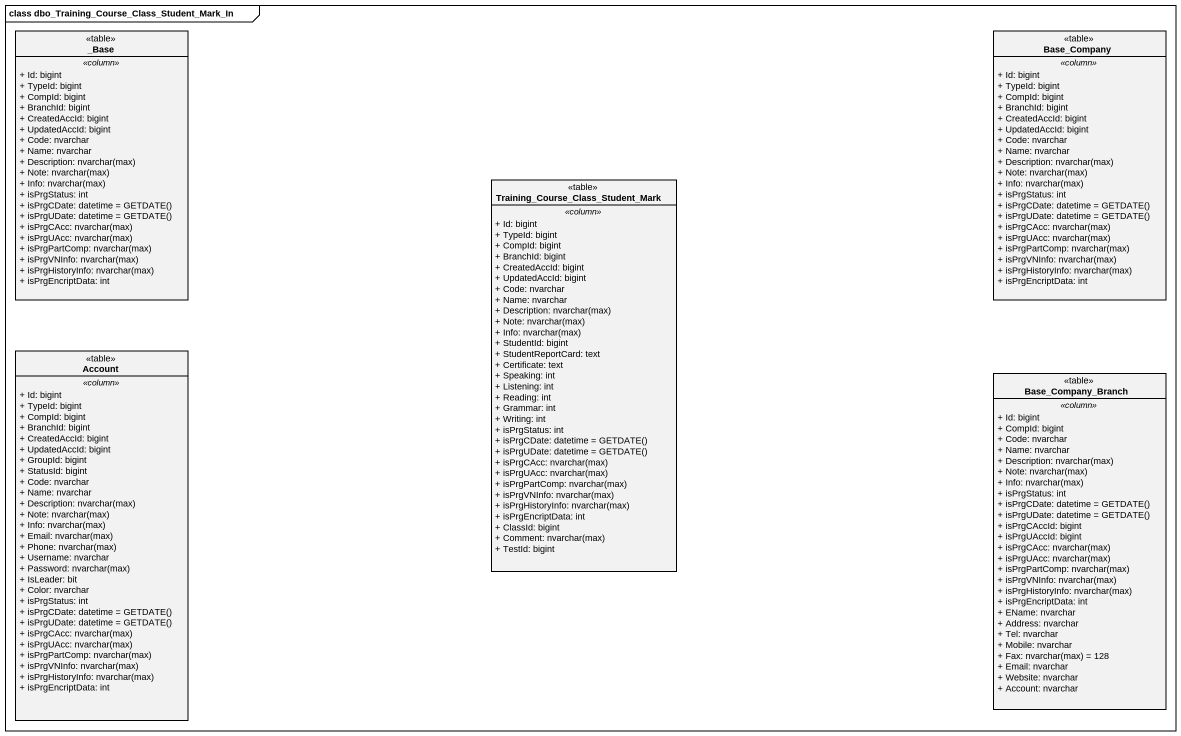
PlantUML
@startuml
mainframe class dbo_Training_Course_Class_Student_Mark_In
hide circle
hide empty members
skinparam classAttributeIconSize 0
class "_Base" as Base <<table>> {
  .. <<column>> ..
  + Id: bigint
  + TypeId: bigint
  + CompId: bigint
  + BranchId: bigint
  + CreatedAccId: bigint
  + UpdatedAccId: bigint
  + Code: nvarchar
  + Name: nvarchar
  {field} + Description: nvarchar(max)
  {field} + Note: nvarchar(max)
  {field} + Info: nvarchar(max)
  + isPrgStatus: int
  {field} + isPrgCDate: datetime = GETDATE()
  {field} + isPrgUDate: datetime = GETDATE()
  {field} + isPrgCAcc: nvarchar(max)
  {field} + isPrgUAcc: nvarchar(max)
  {field} + isPrgPartComp: nvarchar(max)
  {field} + isPrgVNInfo: nvarchar(max)
  {field} + isPrgHistoryInfo: nvarchar(max)
  + isPrgEncriptData: int
}
class Base_Company <<table>> {
  .. <<column>> ..
  + Id: bigint
  + TypeId: bigint
  + CompId: bigint
  + BranchId: bigint
  + CreatedAccId: bigint
  + UpdatedAccId: bigint
  + Code: nvarchar
  + Name: nvarchar
  {field} + Description: nvarchar(max)
  {field} + Note: nvarchar(max)
  {field} + Info: nvarchar(max)
  + isPrgStatus: int
  {field} + isPrgCDate: datetime = GETDATE()
  {field} + isPrgUDate: datetime = GETDATE()
  {field} + isPrgCAcc: nvarchar(max)
  {field} + isPrgUAcc: nvarchar(max)
  {field} + isPrgPartComp: nvarchar(max)
  {field} + isPrgVNInfo: nvarchar(max)
  {field} + isPrgHistoryInfo: nvarchar(max)
  + isPrgEncriptData: int
}
class "Training_Course_Class_Student_Mark" as Training_Course_Class <<table>> {
  .. <<column>> ..
  + Id: bigint
  + TypeId: bigint
  + CompId: bigint
  + BranchId: bigint
  + CreatedAccId: bigint
  + UpdatedAccId: bigint
  + Code: nvarchar
  + Name: nvarchar
  {field} + Description: nvarchar(max)
  {field} + Note: nvarchar(max)
  {field} + Info: nvarchar(max)
  + StudentId: bigint
  + StudentReportCard: text
  + Certificate: text
  + Speaking: int
  + Listening: int
  + Reading: int
  + Grammar: int
  + Writing: int
  + isPrgStatus: int
  {field} + isPrgCDate: datetime = GETDATE()
  {field} + isPrgUDate: datetime = GETDATE()
  {field} + isPrgCAcc: nvarchar(max)
  {field} + isPrgUAcc: nvarchar(max)
  {field} + isPrgPartComp: nvarchar(max)
  {field} + isPrgVNInfo: nvarchar(max)
  {field} + isPrgHistoryInfo: nvarchar(max)
  + isPrgEncriptData: int
  + ClassId: bigint
  {field} + Comment: nvarchar(max)
  + TestId: bigint
}
class Account <<table>> {
  .. <<column>> ..
  + Id: bigint
  + TypeId: bigint
  + CompId: bigint
  + BranchId: bigint
  + CreatedAccId: bigint
  + UpdatedAccId: bigint
  + GroupId: bigint
  + StatusId: bigint
  + Code: nvarchar
  + Name: nvarchar
  {field} + Description: nvarchar(max)
  {field} + Note: nvarchar(max)
  {field} + Info: nvarchar(max)
  {field} + Email: nvarchar(max)
  {field} + Phone: nvarchar(max)
  + Username: nvarchar
  {field} + Password: nvarchar(max)
  + IsLeader: bit
  + Color: nvarchar
  + isPrgStatus: int
  {field} + isPrgCDate: datetime = GETDATE()
  {field} + isPrgUDate: datetime = GETDATE()
  {field} + isPrgCAcc: nvarchar(max)
  {field} + isPrgUAcc: nvarchar(max)
  {field} + isPrgPartComp: nvarchar(max)
  {field} + isPrgVNInfo: nvarchar(max)
  {field} + isPrgHistoryInfo: nvarchar(max)
  + isPrgEncriptData: int
}
class Base_Company_Branch <<table>> {
  .. <<column>> ..
  + Id: bigint
  + CompId: bigint
  + Code: nvarchar
  + Name: nvarchar
  {field} + Description: nvarchar(max)
  {field} + Note: nvarchar(max)
  {field} + Info: nvarchar(max)
  + isPrgStatus: int
  {field} + isPrgCDate: datetime = GETDATE()
  {field} + isPrgUDate: datetime = GETDATE()
  + isPrgCAccId: bigint
  + isPrgUAccId: bigint
  {field} + isPrgCAcc: nvarchar(max)
  {field} + isPrgUAcc: nvarchar(max)
  {field} + isPrgPartComp: nvarchar(max)
  {field} + isPrgVNInfo: nvarchar(max)
  {field} + isPrgHistoryInfo: nvarchar(max)
  + isPrgEncriptData: int
  + EName: nvarchar
  + Address: nvarchar
  + Tel: nvarchar
  + Mobile: nvarchar
  {field} + Fax: nvarchar(max) = 128
  + Email: nvarchar
  + Website: nvarchar
  + Account: nvarchar
}
@enduml
